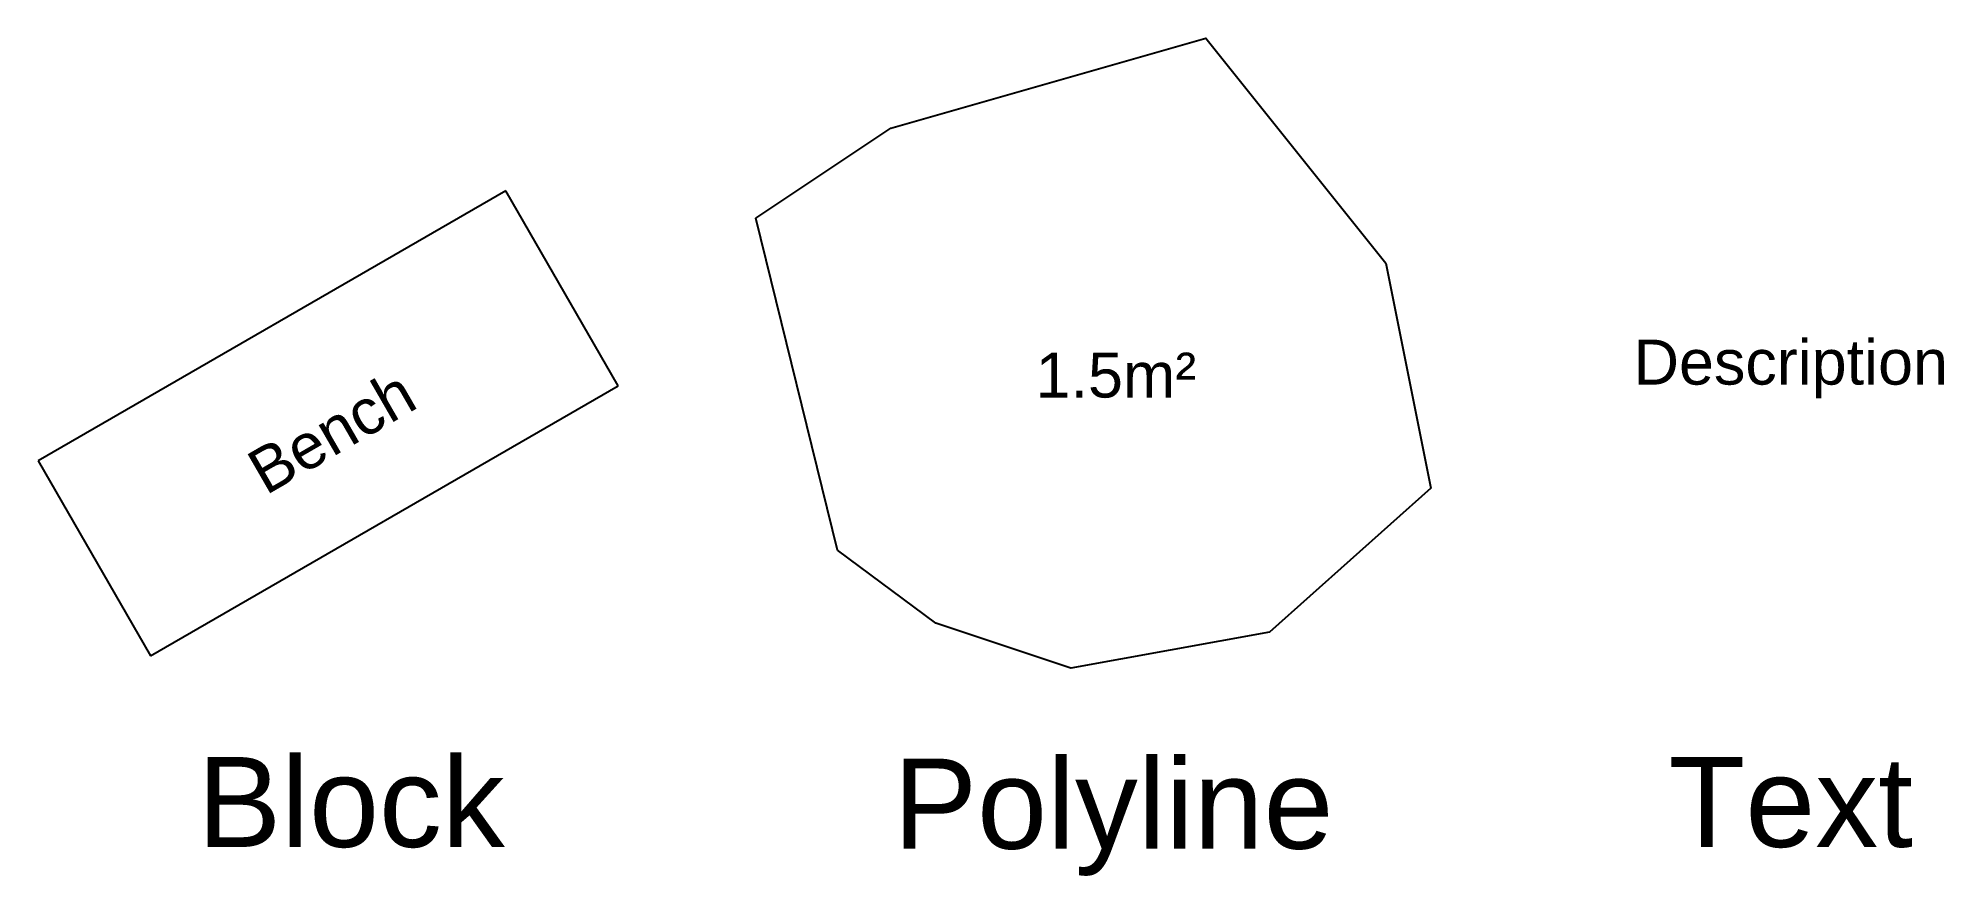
# Model space of a CAD drawing. Header units: metres. Extents: x 0.1 to 4.34, y -0.26 to 1.6.
import ezdxf

# ---------------------------------------------------------------- set-up
doc = ezdxf.new("R2010")
doc.units = ezdxf.units.M
doc.layers.get('0').update_dxf_attribs({"lineweight": 25, "true_color": 0xffffff})
doc.layers.add('Areas', color=30, linetype='Continuous', lineweight=25, true_color=0xff7f00)
doc.layers.add('Structures', color=136, linetype='Continuous', lineweight=25, true_color=0x008080)
doc.styles.add('textstyle11', font='')
doc.styles.add('textstyle12', font='')
doc.styles.add('textstyle13', font='')
doc.styles.add('textstyle14', font='')
doc.styles.add('textstyle15', font='')
doc.styles.add('textstyle16', font='')
doc.styles.get('textstyle11').set_extended_font_data('Arial')
doc.styles.get('textstyle12').set_extended_font_data('Arial')
doc.styles.get('textstyle13').set_extended_font_data('Arial')
doc.styles.get('textstyle14').set_extended_font_data('Arial')
doc.styles.get('textstyle15').set_extended_font_data('Arial')
doc.styles.get('textstyle16').set_extended_font_data('Arial')

# ---------------------------------------------------------------- blocks, each defined once
blk = doc.blocks.new('Bench - seating area')
at = {"layer": 'Structures'}
for p, q in [((1.2, 0.5), (0, 0.5)), ((0, 0.5), (0, 0)), ((1.2, 0), (1.2, 0.5)), ((0, 0), (1.2, 0))]:
    blk.add_line(p, q, dxfattribs=at)
at = {"insert": (0.5973, 0.1785), "char_height": 0.1, "attachment_point": 8, "line_spacing_factor": 0.971628, "style": 'textstyle11'}
blk.add_mtext('\\c32767;Bench', dxfattribs=at)

msp = doc.modelspace()

# ---------------------------------------------------------------- linework, layer by layer
at = {"layer": 'Areas', "flags": 128}
msp.add_lwpolyline([(1.7, 1.2), (2, 1.4), (2.7, 1.6), (3.1, 1.1), (3.2, 0.6), (2.8413, 0.2804), (2.4, 0.2), (2.1, 0.3), (1.8814, 0.4626)], close=True, dxfattribs=at)

# ---------------------------------------------------------------- block references
at = {"layer": 'Structures', "rotation": 30}
msp.add_blockref('Bench - seating area', (0.3545, 0.2277), dxfattribs=at)

# ---------------------------------------------------------------- texts
at = {"attachment_point": 8, "line_spacing_factor": 0.971628}
for s, insert, char_height, style in [('\\c32767;Description', (4, 0.8), 0.1, 'textstyle13'), ('\\c32767;1.5m²', (2.5, 0.8), 0.1, 'textstyle12'), ('\\c32767;Block', (0.8, -0.2), 0.2, 'textstyle14'), ('\\c32767;Polyline', (2.4944, -0.2614), 0.2, 'textstyle15'), ('\\c32767;Text', (4, -0.2), 0.2, 'textstyle16')]:
    msp.add_mtext(s, dxfattribs=dict(at, insert=insert, char_height=char_height, style=style))

doc.saveas('drawing.dxf')
